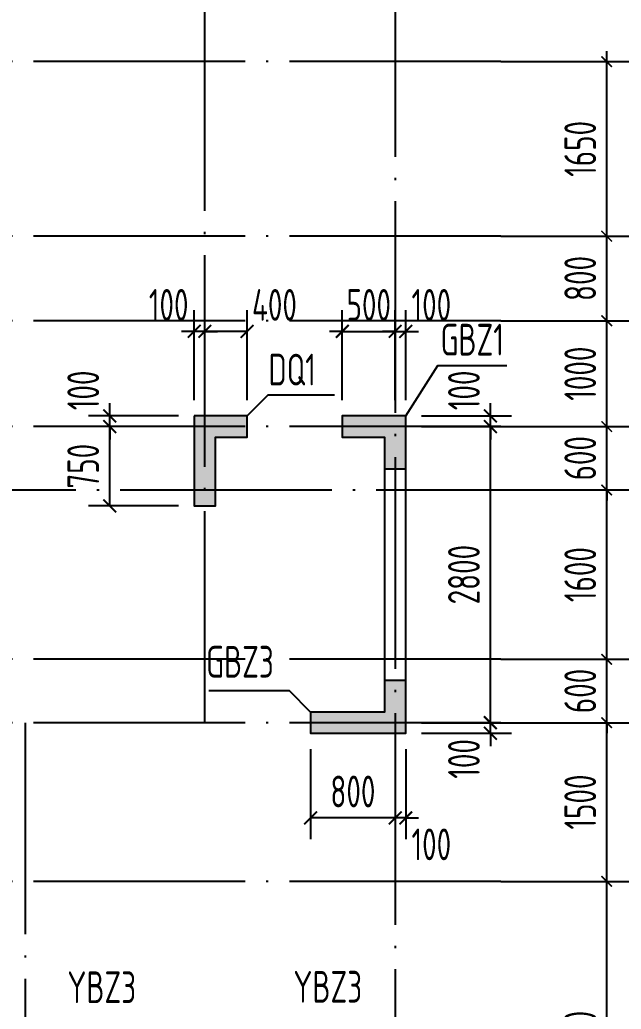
# Model space of a CAD drawing. Extents: x -668857 to 185752, y -270966 to 286822.
# Drawn here: x -270803 to -265116, y 67183 to 76537 of the extents above; entities that cross this region are included whole.
import ezdxf
from ezdxf.enums import TextEntityAlignment as Align

# ---------------------------------------------------------------- set-up
doc = ezdxf.new("R2010")
doc.units = 0
doc.header["$LTSCALE"] = 1000
doc.linetypes.add('DOTE', pattern=[2.42, 2, -0.2, 0.02, -0.2])
doc.layers.get('0').update_dxf_attribs({"linetype": 'CONTINUOUS'})
doc.layers.get('DEFPOINTS').update_dxf_attribs({"linetype": 'CONTINUOUS'})
for name, color, linetype in [('A-AXIS', 1, 'CONTINUOUS'), ('A-DOTE', 10, 'DOTE'), ('S-Q墙实线', 6, 'CONTINUOUS'), ('S-Q墙标注', 3, 'CONTINUOUS'), ('S-X详图填充', 252, 'CONTINUOUS'), ('S-X详图实线', 4, 'CONTINUOUS'), ('S-Y一般标注', 3, 'CONTINUOUS'), ('S-Z柱编号', 6, 'CONTINUOUS')]:
    doc.layers.add(name, color=color, linetype=linetype)
doc.styles.add('TSSD_DIMENSION', font='Tssdeng.shx', dxfattribs={"width": 0.7, "bigfont": 'tssdchn.shx'})
doc.styles.add('TSSD_REIN', font='tssdeng.shx', dxfattribs={"width": 0.7, "height": 300, "bigfont": 'tssdchn.shx'})
doc.styles.add('结构文字', font='zstxt.shx', dxfattribs={"width": 0.7, "bigfont": 'zshz.shx'})
doc.dimstyles.new('STRUCK', dxfattribs={"dimtxt": 400, "dimasz": 121, "dimexe": 200, "dimexo": 150, "dimgap": 115, "dimtad": 1, "dimdec": 0, "dimdsep": 46, "dimtxsty": '结构文字', "dimblk": 'ARCHTICK', "dimcen": 400, "dimclrd": 3, "dimclre": 3, "dimclrt": 7, "dimadec": 0, "dimazin": 0, "dimtfac": 1, "dimtdec": 0, "dimtix": 1, "dimtmove": 2, "dimatfit": 3, "dimldrblk": '_DIMX', "dimfxl": 1, "dimtolj": 1, "dimtzin": 0, "dimarcsym": 0})
doc.dimstyles.new('TSSD_100_100', dxfattribs={"dimtxt": 300, "dimasz": 100, "dimexe": 100, "dimexo": 250, "dimgap": 100, "dimtad": 1, "dimdec": 0, "dimzin": 0, "dimdsep": 46, "dimtxsty": 'TSSD_DIMENSION', "dimblk": 'ARCHTICK', "dimcen": 0, "dimdle": 100, "dimclrt": 7, "dimadec": 0, "dimazin": 0, "dimtfac": 1, "dimtdec": 0, "dimtix": 1, "dimtmove": 2, "dimatfit": 3, "dimldrblk": 'ARCHTICK', "dimfxl": 1, "dimtolj": 1, "dimtzin": 0, "dimarcsym": 0})

# ---------------------------------------------------------------- blocks, each defined once
blk = doc.blocks.new('_ArchTick')
at = {"color": 0, "linetype": 'ByBlock', "const_width": 0.15}
blk.add_lwpolyline([(-0.5, -0.5), (0.5, 0.5)], dxfattribs=at)
blk = doc.blocks.new('*D208')
at = {"layer": 'DEFPOINTS', "color": 0, "transparency": 16777216}
for p in [(55600, 10900), (56600, 10900), (55600, 9400)]:
    blk.add_point(p, dxfattribs=at)
at = {"layer": 'S-Y一般标注', "color": 0, "lineweight": -2, "transparency": 16777216}
for p, q in [((56600, 9300), (56600, 11000)), ((55850, 10900), (56700, 10900)), ((55850, 9400), (56700, 9400))]:
    blk.add_line(p, q, dxfattribs=at)
at = {"layer": 'S-Y一般标注', "color": 0, "lineweight": -2, "transparency": 16777216, "xscale": 100, "yscale": 100, "zscale": 100}
for p, rotation in [((56600, 10900), 90), ((56600, 9400), 270)]:
    blk.add_blockref('_ArchTick', p, dxfattribs=dict(at, rotation=rotation))
at = {"layer": 'S-Y一般标注', "color": 7, "transparency": 16777216, "insert": (56350, 10150), "char_height": 300, "attachment_point": 5, "rotation": 90, "style": 'TSSD_DIMENSION'}
blk.add_mtext('\\A1;1500', dxfattribs=at)
blk = doc.blocks.new('*D209')
at = {"layer": 'DEFPOINTS', "color": 0, "transparency": 16777216}
for p in [(55600, 11500), (56600, 11500), (55600, 10900)]:
    blk.add_point(p, dxfattribs=at)
at = {"layer": 'S-Y一般标注', "color": 0, "lineweight": -2, "transparency": 16777216}
for p, q in [((56600, 11500), (56600, 11600)), ((55850, 11500), (56700, 11500)), ((56600, 10900), (56600, 11500)), ((55850, 10900), (56700, 10900)), ((56600, 10900), (56600, 10800))]:
    blk.add_line(p, q, dxfattribs=at)
at = {"layer": 'S-Y一般标注', "color": 0, "lineweight": -2, "transparency": 16777216, "xscale": 100, "yscale": 100, "zscale": 100}
for p, rotation in [((56600, 11500), 270), ((56600, 10900), 90)]:
    blk.add_blockref('_ArchTick', p, dxfattribs=dict(at, rotation=rotation))
at = {"layer": 'S-Y一般标注', "color": 7, "transparency": 16777216, "insert": (56350, 11200), "char_height": 300, "attachment_point": 5, "rotation": 90, "style": 'TSSD_DIMENSION'}
blk.add_mtext('\\A1;600', dxfattribs=at)
blk = doc.blocks.new('*D210')
at = {"layer": 'DEFPOINTS', "color": 0, "transparency": 16777216}
for p in [(55600, 13100.3), (56600, 13100.3), (55600, 11500)]:
    blk.add_point(p, dxfattribs=at)
at = {"layer": 'S-Y一般标注', "color": 0, "lineweight": -2, "transparency": 16777216}
for p, q in [((56600, 11400), (56600, 13200.3)), ((55850, 13100.3), (56700, 13100.3)), ((55850, 11500), (56700, 11500))]:
    blk.add_line(p, q, dxfattribs=at)
at = {"layer": 'S-Y一般标注', "color": 0, "lineweight": -2, "transparency": 16777216, "xscale": 100, "yscale": 100, "zscale": 100}
for p, rotation in [((56600, 13100.3), 90), ((56600, 11500), 270)]:
    blk.add_blockref('_ArchTick', p, dxfattribs=dict(at, rotation=rotation))
at = {"layer": 'S-Y一般标注', "color": 7, "transparency": 16777216, "insert": (56350, 12300.2), "char_height": 300, "attachment_point": 5, "rotation": 90, "style": 'TSSD_DIMENSION'}
blk.add_mtext('\\A1;1600', dxfattribs=at)
blk = doc.blocks.new('*D211')
at = {"layer": 'DEFPOINTS', "color": 0, "transparency": 16777216}
for p in [(55600, 13700), (56600, 13700), (55600, 13100.3)]:
    blk.add_point(p, dxfattribs=at)
at = {"layer": 'S-Y一般标注', "color": 0, "lineweight": -2, "transparency": 16777216}
for p, q in [((56600, 13700), (56600, 13800)), ((55850, 13700), (56700, 13700)), ((56600, 13100.3), (56600, 13700)), ((55850, 13100.3), (56700, 13100.3)), ((56600, 13100.3), (56600, 13000.3))]:
    blk.add_line(p, q, dxfattribs=at)
at = {"layer": 'S-Y一般标注', "color": 0, "lineweight": -2, "transparency": 16777216, "xscale": 100, "yscale": 100, "zscale": 100}
for p, rotation in [((56600, 13700), 270), ((56600, 13100.3), 90)]:
    blk.add_blockref('_ArchTick', p, dxfattribs=dict(at, rotation=rotation))
at = {"layer": 'S-Y一般标注', "color": 7, "transparency": 16777216, "insert": (56350, 13400.2), "char_height": 300, "attachment_point": 5, "rotation": 90, "style": 'TSSD_DIMENSION'}
blk.add_mtext('\\A1;600', dxfattribs=at)
blk = doc.blocks.new('*D212')
at = {"layer": 'DEFPOINTS', "color": 0, "transparency": 16777216}
for p in [(55600, 14700), (56600, 14700), (55600, 13700)]:
    blk.add_point(p, dxfattribs=at)
at = {"layer": 'S-Y一般标注', "color": 0, "lineweight": -2, "transparency": 16777216}
for p, q in [((56600, 13600), (56600, 14800)), ((55850, 14700), (56700, 14700)), ((55850, 13700), (56700, 13700))]:
    blk.add_line(p, q, dxfattribs=at)
at = {"layer": 'S-Y一般标注', "color": 0, "lineweight": -2, "transparency": 16777216, "xscale": 100, "yscale": 100, "zscale": 100}
for p, rotation in [((56600, 14700), 90), ((56600, 13700), 270)]:
    blk.add_blockref('_ArchTick', p, dxfattribs=dict(at, rotation=rotation))
at = {"layer": 'S-Y一般标注', "color": 7, "transparency": 16777216, "insert": (56350, 14200), "char_height": 300, "attachment_point": 5, "rotation": 90, "style": 'TSSD_DIMENSION'}
blk.add_mtext('\\A1;1000', dxfattribs=at)
blk = doc.blocks.new('*D213')
at = {"layer": 'DEFPOINTS', "color": 0, "transparency": 16777216}
for p in [(55600, 17150), (57400, 17150), (55600, 4600)]:
    blk.add_point(p, dxfattribs=at)
at = {"layer": 'S-Y一般标注', "color": 0, "lineweight": -2, "transparency": 16777216}
for p, q in [((57400, 4500), (57400, 17250)), ((55850, 17150), (57500, 17150)), ((55850, 4600), (57500, 4600))]:
    blk.add_line(p, q, dxfattribs=at)
at = {"layer": 'S-Y一般标注', "color": 0, "lineweight": -2, "transparency": 16777216, "xscale": 100, "yscale": 100, "zscale": 100}
for p, rotation in [((57400, 17150), 90), ((57400, 4600), 270)]:
    blk.add_blockref('_ArchTick', p, dxfattribs=dict(at, rotation=rotation))
at = {"layer": 'S-Y一般标注', "color": 7, "transparency": 16777216, "insert": (57150, 10875), "char_height": 300, "attachment_point": 5, "rotation": 90, "style": 'TSSD_DIMENSION'}
blk.add_mtext('\\A1;12550', dxfattribs=at)
blk = doc.blocks.new('*D214')
at = {"layer": 'DEFPOINTS', "color": 0, "transparency": 16777216}
for p in [(55600, 15500), (56600, 15500), (55600, 14700)]:
    blk.add_point(p, dxfattribs=at)
at = {"layer": 'S-Y一般标注', "color": 0, "lineweight": -2, "transparency": 16777216}
for p, q in [((56600, 14600), (56600, 15600)), ((55850, 15500), (56700, 15500)), ((55850, 14700), (56700, 14700))]:
    blk.add_line(p, q, dxfattribs=at)
at = {"layer": 'S-Y一般标注', "color": 0, "lineweight": -2, "transparency": 16777216, "xscale": 100, "yscale": 100, "zscale": 100}
for p, rotation in [((56600, 15500), 90), ((56600, 14700), 270)]:
    blk.add_blockref('_ArchTick', p, dxfattribs=dict(at, rotation=rotation))
at = {"layer": 'S-Y一般标注', "color": 7, "transparency": 16777216, "insert": (56350, 15100), "char_height": 300, "attachment_point": 5, "rotation": 90, "style": 'TSSD_DIMENSION'}
blk.add_mtext('\\A1;800', dxfattribs=at)
blk = doc.blocks.new('*D216')
at = {"layer": 'DEFPOINTS', "color": 0, "transparency": 16777216}
for p in [(55600, 9400), (56600, 9400), (55600, 6400)]:
    blk.add_point(p, dxfattribs=at)
at = {"layer": 'S-Y一般标注', "color": 0, "lineweight": -2, "transparency": 16777216}
for p, q in [((56600, 6300), (56600, 9500)), ((55850, 9400), (56700, 9400)), ((55850, 6400), (56700, 6400))]:
    blk.add_line(p, q, dxfattribs=at)
at = {"layer": 'S-Y一般标注', "color": 0, "lineweight": -2, "transparency": 16777216, "xscale": 100, "yscale": 100, "zscale": 100}
for p, rotation in [((56600, 9400), 90), ((56600, 6400), 270)]:
    blk.add_blockref('_ArchTick', p, dxfattribs=dict(at, rotation=rotation))
at = {"layer": 'S-Y一般标注', "color": 7, "transparency": 16777216, "insert": (56350, 7900), "char_height": 300, "attachment_point": 5, "rotation": 90, "style": 'TSSD_DIMENSION'}
blk.add_mtext('\\A1;3000', dxfattribs=at)
blk = doc.blocks.new('*D217')
at = {"layer": 'DEFPOINTS', "color": 0, "transparency": 16777216}
for p in [(55600, 17150), (56600, 17150), (55600, 15500)]:
    blk.add_point(p, dxfattribs=at)
at = {"layer": 'S-Y一般标注', "color": 0, "lineweight": -2, "transparency": 16777216}
for p, q in [((56600, 15400), (56600, 17250)), ((55850, 17150), (56700, 17150)), ((55850, 15500), (56700, 15500))]:
    blk.add_line(p, q, dxfattribs=at)
at = {"layer": 'S-Y一般标注', "color": 0, "lineweight": -2, "transparency": 16777216, "xscale": 100, "yscale": 100, "zscale": 100}
for p, rotation in [((56600, 17150), 90), ((56600, 15500), 270)]:
    blk.add_blockref('_ArchTick', p, dxfattribs=dict(at, rotation=rotation))
at = {"layer": 'S-Y一般标注', "color": 7, "transparency": 16777216, "insert": (56350, 16325), "char_height": 300, "attachment_point": 5, "rotation": 90, "style": 'TSSD_DIMENSION'}
blk.add_mtext('\\A1;1650', dxfattribs=at)
blk = doc.blocks.new('*D3071')
at = {"layer": 'DEFPOINTS', "color": 0, "transparency": 16777216}
for p in [(-267153, 69891.2), (-266353, 69891.2), (-267153, 69791.2)]:
    blk.add_point(p, dxfattribs=at)
at = {"layer": 'S-Q墙标注', "color": 3, "lineweight": -2, "transparency": 16777216}
for p, q in [((-266353, 69891.2), (-266353, 70012.2)), ((-267003, 69891.2), (-266153, 69891.2)), ((-266353, 69791.2), (-266353, 69891.2)), ((-267003, 69791.2), (-266153, 69791.2)), ((-266353, 69791.2), (-266353, 69670.2))]:
    blk.add_line(p, q, dxfattribs=at)
at = {"layer": 'S-Q墙标注', "color": 3, "lineweight": -2, "transparency": 16777216, "xscale": 121, "yscale": 121, "zscale": 121}
for p, rotation in [((-266353, 69891.2), 270), ((-266353, 69791.2), 90)]:
    blk.add_blockref('_ArchTick', p, dxfattribs=dict(at, rotation=rotation))
at = {"layer": 'S-Q墙标注', "color": 7, "transparency": 16777216, "insert": (-266603, 69549.3), "char_height": 300, "attachment_point": 5, "rotation": 90, "style": 'TSSD_REIN'}
blk.add_mtext('\\A1;100', dxfattribs=at)
blk = doc.blocks.new('_DIMX')
blk.add_line((-150, 0), (150, 0))
at = {"const_width": 50}
blk.add_lwpolyline([(-70, -70), (70, 70)], dxfattribs=at)
blk = doc.blocks.new('*D3072')
at = {"layer": 'DEFPOINTS', "color": 0, "transparency": 16777216}
for p in [(-267153, 72691.2), (-266353, 72691.2), (-267153, 69891.2)]:
    blk.add_point(p, dxfattribs=at)
at = {"layer": 'S-Q墙标注', "color": 3, "lineweight": -2, "transparency": 16777216}
for p, q in [((-267003, 72691.2), (-266153, 72691.2)), ((-266353, 69891.2), (-266353, 72691.2)), ((-267003, 69891.2), (-266153, 69891.2))]:
    blk.add_line(p, q, dxfattribs=at)
at = {"layer": 'S-Q墙标注', "color": 3, "lineweight": -2, "transparency": 16777216, "xscale": 121, "yscale": 121, "zscale": 121}
for p, rotation in [((-266353, 72691.2), 90), ((-266353, 69891.2), 270)]:
    blk.add_blockref('_ArchTick', p, dxfattribs=dict(at, rotation=rotation))
at = {"layer": 'S-Q墙标注', "color": 7, "transparency": 16777216, "insert": (-266603, 71291.2), "char_height": 300, "attachment_point": 5, "rotation": 90, "style": 'TSSD_REIN'}
blk.add_mtext('\\A1;2800', dxfattribs=at)
blk = doc.blocks.new('*D3073')
at = {"layer": 'DEFPOINTS', "color": 0, "transparency": 16777216}
for p in [(-267153, 72791.2), (-266353, 72791.2), (-267153, 72691.2)]:
    blk.add_point(p, dxfattribs=at)
at = {"layer": 'S-Q墙标注', "color": 3, "lineweight": -2, "transparency": 16777216}
for p, q in [((-266353, 72791.2), (-266353, 72912.2)), ((-267003, 72791.2), (-266153, 72791.2)), ((-266353, 72691.2), (-266353, 72791.2)), ((-267003, 72691.2), (-266153, 72691.2)), ((-266353, 72691.2), (-266353, 72570.2))]:
    blk.add_line(p, q, dxfattribs=at)
at = {"layer": 'S-Q墙标注', "color": 3, "lineweight": -2, "transparency": 16777216, "xscale": 121, "yscale": 121, "zscale": 121}
for p, rotation in [((-266353, 72791.2), 270), ((-266353, 72691.2), 90)]:
    blk.add_blockref('_ArchTick', p, dxfattribs=dict(at, rotation=rotation))
at = {"layer": 'S-Q墙标注', "color": 7, "transparency": 16777216, "insert": (-266603, 73033.1), "char_height": 300, "attachment_point": 5, "rotation": 90, "style": 'TSSD_REIN'}
blk.add_mtext('\\A1;100', dxfattribs=at)
blk = doc.blocks.new('*D3074')
at = {"layer": 'DEFPOINTS', "color": 0, "transparency": 16777216}
for p in [(-267253, 69791.2), (-267153, 69791.2), (-267253, 68991.2)]:
    blk.add_point(p, dxfattribs=at)
at = {"layer": 'S-Q墙标注', "color": 3, "lineweight": -2, "transparency": 16777216}
for p, q in [((-267253, 69641.2), (-267253, 68791.2)), ((-267153, 69641.2), (-267153, 68791.2)), ((-267253, 68991.2), (-267374, 68991.2)), ((-267153, 68991.2), (-267253, 68991.2)), ((-267153, 68991.2), (-267032, 68991.2))]:
    blk.add_line(p, q, dxfattribs=at)
at = {"layer": 'S-Q墙标注', "color": 3, "lineweight": -2, "transparency": 16777216, "xscale": 121, "yscale": 121, "zscale": 121}
blk.add_blockref('_ArchTick', (-267253, 68991.2), dxfattribs=at)
at = {"layer": 'S-Q墙标注', "color": 3, "lineweight": -2, "transparency": 16777216, "xscale": 121, "yscale": 121, "zscale": 121, "rotation": 180}
blk.add_blockref('_ArchTick', (-267153, 68991.2), dxfattribs=at)
at = {"layer": 'S-Q墙标注', "color": 7, "transparency": 16777216, "insert": (-266911.1, 68741.2), "char_height": 300, "attachment_point": 5, "style": 'TSSD_REIN'}
blk.add_mtext('\\A1;100', dxfattribs=at)
blk = doc.blocks.new('*D3075')
at = {"layer": 'DEFPOINTS', "color": 0, "transparency": 16777216}
for p in [(-268053, 69791.2), (-267253, 69791.2), (-268053, 68991.2)]:
    blk.add_point(p, dxfattribs=at)
at = {"layer": 'S-Q墙标注', "color": 3, "lineweight": -2, "transparency": 16777216}
for p, q in [((-268053, 69641.2), (-268053, 68791.2)), ((-267253, 69641.2), (-267253, 68791.2)), ((-267253, 68991.2), (-268053, 68991.2))]:
    blk.add_line(p, q, dxfattribs=at)
at = {"layer": 'S-Q墙标注', "color": 3, "lineweight": -2, "transparency": 16777216, "xscale": 121, "yscale": 121, "zscale": 121, "rotation": 180}
blk.add_blockref('_ArchTick', (-268053, 68991.2), dxfattribs=at)
at = {"layer": 'S-Q墙标注', "color": 3, "lineweight": -2, "transparency": 16777216, "xscale": 121, "yscale": 121, "zscale": 121}
blk.add_blockref('_ArchTick', (-267253, 68991.2), dxfattribs=at)
at = {"layer": 'S-Q墙标注', "color": 7, "transparency": 16777216, "insert": (-267653, 69241.2), "char_height": 300, "attachment_point": 5, "style": 'TSSD_REIN'}
blk.add_mtext('\\A1;800', dxfattribs=at)
blk = doc.blocks.new('*D3078')
at = {"layer": 'DEFPOINTS', "color": 0, "transparency": 16777216}
for p in [(-267253, 73591.2), (-267753, 72791.2), (-267253, 72791.2)]:
    blk.add_point(p, dxfattribs=at)
at = {"layer": 'S-Q墙标注', "color": 3, "lineweight": -2, "transparency": 16777216}
for p, q in [((-267753, 72941.2), (-267753, 73791.2)), ((-267253, 72941.2), (-267253, 73791.2)), ((-267753, 73591.2), (-267874, 73591.2)), ((-267753, 73591.2), (-267253, 73591.2)), ((-267253, 73591.2), (-267132, 73591.2))]:
    blk.add_line(p, q, dxfattribs=at)
at = {"layer": 'S-Q墙标注', "color": 3, "lineweight": -2, "transparency": 16777216, "xscale": 121, "yscale": 121, "zscale": 121}
blk.add_blockref('_ArchTick', (-267753, 73591.2), dxfattribs=at)
at = {"layer": 'S-Q墙标注', "color": 3, "lineweight": -2, "transparency": 16777216, "xscale": 121, "yscale": 121, "zscale": 121, "rotation": 180}
blk.add_blockref('_ArchTick', (-267253, 73591.2), dxfattribs=at)
at = {"layer": 'S-Q墙标注', "color": 7, "transparency": 16777216, "insert": (-267503, 73841.2), "char_height": 300, "attachment_point": 5, "style": 'TSSD_REIN'}
blk.add_mtext('\\A1;500', dxfattribs=at)
blk = doc.blocks.new('*D3079')
at = {"layer": 'DEFPOINTS', "color": 0, "transparency": 16777216}
for p in [(-267153, 73591.2), (-267253, 72791.2), (-267153, 72791.2)]:
    blk.add_point(p, dxfattribs=at)
at = {"layer": 'S-Q墙标注', "color": 3, "lineweight": -2, "transparency": 16777216}
for p, q in [((-267253, 72941.2), (-267253, 73791.2)), ((-267153, 72941.2), (-267153, 73791.2)), ((-267253, 73591.2), (-267374, 73591.2)), ((-267253, 73591.2), (-267153, 73591.2)), ((-267153, 73591.2), (-267032, 73591.2))]:
    blk.add_line(p, q, dxfattribs=at)
at = {"layer": 'S-Q墙标注', "color": 3, "lineweight": -2, "transparency": 16777216, "xscale": 121, "yscale": 121, "zscale": 121}
blk.add_blockref('_ArchTick', (-267253, 73591.2), dxfattribs=at)
at = {"layer": 'S-Q墙标注', "color": 3, "lineweight": -2, "transparency": 16777216, "xscale": 121, "yscale": 121, "zscale": 121, "rotation": 180}
blk.add_blockref('_ArchTick', (-267153, 73591.2), dxfattribs=at)
at = {"layer": 'S-Q墙标注', "color": 7, "transparency": 16777216, "insert": (-266911.1, 73841.2), "char_height": 300, "attachment_point": 5, "style": 'TSSD_REIN'}
blk.add_mtext('\\A1;100', dxfattribs=at)
blk = doc.blocks.new('*D3090')
at = {"layer": 'DEFPOINTS', "color": 0, "transparency": 16777216}
for p in [(-269953, 72691.2), (-269153, 72691.2), (-269153, 71941.2)]:
    blk.add_point(p, dxfattribs=at)
at = {"layer": 'S-Q墙标注', "color": 3, "lineweight": -2, "transparency": 16777216}
for p, q in [((-269303, 72691.2), (-270153, 72691.2)), ((-269953, 71941.2), (-269953, 72691.2)), ((-269303, 71941.2), (-270153, 71941.2))]:
    blk.add_line(p, q, dxfattribs=at)
at = {"layer": 'S-Q墙标注', "color": 3, "lineweight": -2, "transparency": 16777216, "xscale": 121, "yscale": 121, "zscale": 121}
for p, rotation in [((-269953, 72691.2), 90), ((-269953, 71941.2), 270)]:
    blk.add_blockref('_ArchTick', p, dxfattribs=dict(at, rotation=rotation))
at = {"layer": 'S-Q墙标注', "color": 7, "transparency": 16777216, "insert": (-270203, 72316.2), "char_height": 300, "attachment_point": 5, "rotation": 90, "style": 'TSSD_REIN'}
blk.add_mtext('\\A1;750', dxfattribs=at)
blk = doc.blocks.new('*D3091')
at = {"layer": 'DEFPOINTS', "color": 0, "transparency": 16777216}
for p in [(-269953, 72791.2), (-269153, 72791.2), (-269153, 72691.2)]:
    blk.add_point(p, dxfattribs=at)
at = {"layer": 'S-Q墙标注', "color": 3, "lineweight": -2, "transparency": 16777216}
for p, q in [((-269953, 72791.2), (-269953, 72912.2)), ((-269303, 72791.2), (-270153, 72791.2)), ((-269953, 72691.2), (-269953, 72791.2)), ((-269303, 72691.2), (-270153, 72691.2)), ((-269953, 72691.2), (-269953, 72570.2))]:
    blk.add_line(p, q, dxfattribs=at)
at = {"layer": 'S-Q墙标注', "color": 3, "lineweight": -2, "transparency": 16777216, "xscale": 121, "yscale": 121, "zscale": 121}
for p, rotation in [((-269953, 72791.2), 270), ((-269953, 72691.2), 90)]:
    blk.add_blockref('_ArchTick', p, dxfattribs=dict(at, rotation=rotation))
at = {"layer": 'S-Q墙标注', "color": 7, "transparency": 16777216, "insert": (-270203, 73033.1), "char_height": 300, "attachment_point": 5, "rotation": 90, "style": 'TSSD_REIN'}
blk.add_mtext('\\A1;100', dxfattribs=at)
blk = doc.blocks.new('*D3092')
at = {"layer": 'DEFPOINTS', "color": 0, "transparency": 16777216}
for p in [(-269053, 73591.2), (-269053, 72791.2), (-268653.1, 72791.2)]:
    blk.add_point(p, dxfattribs=at)
at = {"layer": 'S-Q墙标注', "color": 3, "lineweight": -2, "transparency": 16777216}
for p, q in [((-269053, 72941.2), (-269053, 73791.2)), ((-268653.1, 72941.2), (-268653.1, 73791.2)), ((-268653.1, 73591.2), (-269053, 73591.2))]:
    blk.add_line(p, q, dxfattribs=at)
at = {"layer": 'S-Q墙标注', "color": 3, "lineweight": -2, "transparency": 16777216, "xscale": 121, "yscale": 121, "zscale": 121, "rotation": 180}
blk.add_blockref('_ArchTick', (-269053, 73591.2), dxfattribs=at)
at = {"layer": 'S-Q墙标注', "color": 3, "lineweight": -2, "transparency": 16777216, "xscale": 121, "yscale": 121, "zscale": 121}
blk.add_blockref('_ArchTick', (-268653.1, 73591.2), dxfattribs=at)
at = {"layer": 'S-Q墙标注', "color": 7, "transparency": 16777216, "insert": (-268395, 73841.2), "char_height": 300, "attachment_point": 5, "style": 'TSSD_REIN'}
blk.add_mtext('\\A1;400', dxfattribs=at)
blk = doc.blocks.new('*D3093')
at = {"layer": 'DEFPOINTS', "color": 0, "transparency": 16777216}
for p in [(-269153, 73591.2), (-269153, 72791.2), (-269053, 72791.2)]:
    blk.add_point(p, dxfattribs=at)
at = {"layer": 'S-Q墙标注', "color": 3, "lineweight": -2, "transparency": 16777216}
for p, q in [((-269153, 72941.2), (-269153, 73791.2)), ((-269053, 72941.2), (-269053, 73791.2)), ((-269153, 73591.2), (-269274, 73591.2)), ((-269053, 73591.2), (-269153, 73591.2)), ((-269053, 73591.2), (-268932, 73591.2))]:
    blk.add_line(p, q, dxfattribs=at)
at = {"layer": 'S-Q墙标注', "color": 3, "lineweight": -2, "transparency": 16777216, "xscale": 121, "yscale": 121, "zscale": 121}
blk.add_blockref('_ArchTick', (-269153, 73591.2), dxfattribs=at)
at = {"layer": 'S-Q墙标注', "color": 3, "lineweight": -2, "transparency": 16777216, "xscale": 121, "yscale": 121, "zscale": 121, "rotation": 180}
blk.add_blockref('_ArchTick', (-269053, 73591.2), dxfattribs=at)
at = {"layer": 'S-Q墙标注', "color": 7, "transparency": 16777216, "insert": (-269395, 73841.2), "char_height": 300, "attachment_point": 5, "style": 'TSSD_REIN'}
blk.add_mtext('\\A1;100', dxfattribs=at)
blk = doc.blocks.new('20210726.16395156')
at = {"layer": 'A-AXIS'}
for p, q in [((55600, 17150), (58400, 17150)), ((55600, 15500), (58400, 15500)), ((55600, 14700), (58400, 14700)), ((55600, 13700), (58400, 13700)), ((55600, 13100.3), (58400, 13100.3)), ((55600, 11500), (58400, 11500)), ((55600, 10900), (58400, 10900)), ((55600, 9400), (58400, 9400))]:
    blk.add_line(p, q, dxfattribs=at)
at = {"layer": 'A-DOTE'}
for p, q in [((52800, 10900), (52800, 18249.9)), ((54600, 18249.9), (54600, 3600)), ((55600, 17150), (3600, 17150)), ((55600, 15500), (3600, 15500)), ((55600, 14700), (3600, 14700)), ((55600, 13700), (3600, 13700)), ((3600, 13100.3), (55600, 13100.3)), ((55600, 11500), (3600, 11500)), ((55600, 10900), (3600, 10900)), ((51100, 10900), (51100, 3600)), ((55600, 9400), (3600, 9400))]:
    blk.add_line(p, q, dxfattribs=at)
at = {"layer": 'S-Y一般标注'}
for base, p1, p2, picture, middle in [((57400, 17150), (55600, 4600), (55600, 17150), '*D213', (57150, 10875)), ((56600, 17150), (55600, 15500), (55600, 17150), '*D217', (56350, 16325)), ((56600, 15500), (55600, 14700), (55600, 15500), '*D214', (56350, 15100)), ((56600, 14700), (55600, 13700), (55600, 14700), '*D212', (56350, 14200)), ((56600, 13700), (55600, 13100.3), (55600, 13700), '*D211', (56350, 13400.2)), ((56600, 13100.3), (55600, 11500), (55600, 13100.3), '*D210', (56350, 12300.2)), ((56600, 11500), (55600, 10900), (55600, 11500), '*D209', (56350, 11200)), ((56600, 10900), (55600, 9400), (55600, 10900), '*D208', (56350, 10150)), ((56600, 9400), (55600, 6400), (55600, 9400), '*D216', (56350, 7900))]:
    dim = blk.add_linear_dim(base=base, p1=p1, p2=p2, angle=90, dimstyle='TSSD_100_100', dxfattribs=at)
    dim.commit()
    dim.dimension.update_dxf_attribs({"geometry": picture, "text_midpoint": middle})

msp = doc.modelspace()

# ---------------------------------------------------------------- hatches: boundary and pattern name
at = {"layer": 'S-X详图填充'}
h = msp.add_hatch(color=256, dxfattribs=at)
h.dxf.hatch_style = 1
h.paths.add_polyline_path([(-269153.04, 72791.2), (-269153.04, 71941.23), (-268953.04, 71941.23), (-268953.04, 72591.2), (-268653.13, 72591.2), (-268653.13, 72791.2)])
h = msp.add_hatch(color=256, dxfattribs=at)
h.dxf.hatch_style = 1
h.paths.add_polyline_path([(-267353.03, 72291.2), (-267153.03, 72291.2), (-267153.03, 72791.2), (-267753.03, 72791.2), (-267753.03, 72591.2), (-267353.03, 72591.2)])
h = msp.add_hatch(color=256, dxfattribs=at)
h.dxf.hatch_style = 1
h.paths.add_polyline_path([(-267153.03, 70291.2), (-267353.03, 70291.2), (-267353.03, 69991.2), (-268053.03, 69991.2), (-268053.03, 69791.2), (-267153.03, 69791.2)])

# ---------------------------------------------------------------- linework, layer by layer
at = {"layer": 'S-Q墙实线'}
for points in [[(-269153.04, 72791.2), (-269153.04, 71941.23), (-268953.04, 71941.23), (-268953.04, 72591.2), (-268653.13, 72591.2), (-268653.13, 72791.2)], [(-267353.03, 69991.2), (-268053.03, 69991.2), (-268053.03, 69791.2), (-267153.03, 69791.2), (-267153.03, 72791.2), (-267753.03, 72791.2), (-267753.03, 72591.2), (-267353.03, 72591.2)]]:
    msp.add_lwpolyline(points, close=True, dxfattribs=at)
at = {"layer": 'S-X详图实线'}
for points in [[(-269153.04, 72791.2), (-269153.04, 71941.23), (-268953.04, 71941.23), (-268953.04, 72591.2), (-268653.13, 72591.2), (-268653.13, 72791.2), (-269153.04, 72791.2)], [(-267353.03, 72291.2), (-267153.03, 72291.2), (-267153.03, 72791.2), (-267753.03, 72791.2), (-267753.03, 72591.2), (-267353.03, 72591.2), (-267353.03, 72291.2)], [(-267153.03, 70291.2), (-267353.03, 70291.2), (-267353.03, 69991.2), (-268053.03, 69991.2), (-268053.03, 69791.2), (-267153.03, 69791.2), (-267153.03, 70291.2)]]:
    msp.add_lwpolyline(points, close=True, dxfattribs=at)
at = {"layer": 'S-Z柱编号', "color": 7}
for points in [[(-267153.03, 72791.2), (-266850.24, 73268.22), (-266198.66, 73268.22)], [(-268653.12, 72791.2), (-268453.12, 72991.2), (-267825.65, 72991.2)], [(-268053.03, 69991.2), (-268253.03, 70191.2), (-269014.1, 70191.2)]]:
    msp.add_lwpolyline(points, dxfattribs=at)

# ---------------------------------------------------------------- block references
at = {"layer": 'A-DOTE'}
msp.add_blockref('20210726.16395156', (-321853.03, 58991.15), dxfattribs=at)

# ---------------------------------------------------------------- texts
at = {"layer": 'S-Z柱编号', "color": 7, "style": 'TSSD_REIN', "width": 0.7}
for s, p in [('GBZ1', (-266824.23, 73272.69)), ('DQ1', (-268451.25, 72989.48)), ('GBZ3', (-269040.99, 70227.45)), ('YBZ3', (-270353.04, 67150.49)), ('YBZ3', (-268215.86, 67154.9))]:
    msp.add_text(s, height=300, dxfattribs=at).set_placement(p, align=Align.BOTTOM_LEFT)

# ---------------------------------------------------------------- dimensions: what is measured, and where the dimension line sits
at = {"layer": 'S-Q墙标注'}
for base, p1, p2, angle, picture, middle in [((-269153.04, 73591.2), (-269053.03, 72791.2), (-269153.04, 72791.2), 180, '*D3093', (-269394.96, 73841.2)), ((-269053.03, 73591.2), (-268653.12, 72791.2), (-269053.03, 72791.2), 180, '*D3092', (-268395.05, 73841.2)), ((-269953.04, 72791.2), (-269153.04, 72691.2), (-269153.04, 72791.2), 90, '*D3091', (-270203.04, 73033.12)), ((-266353.03, 72791.2), (-267153.03, 72691.2), (-267153.03, 72791.2), 90, '*D3073', (-266603.03, 73033.12)), ((-266353.03, 69891.2), (-267153.03, 69791.2), (-267153.03, 69891.2), 90, '*D3071', (-266603.03, 69549.28)), ((-267253.03, 68991.2), (-267153.03, 69791.2), (-267253.03, 69791.2), 180, '*D3074', (-266911.1, 68741.2))]:
    dim = msp.add_linear_dim(base=base, p1=p1, p2=p2, angle=angle, dimstyle='STRUCK', override={"dimtxt": 300, "dimgap": 100, "dimtxsty": 'TSSD_REIN'}, dxfattribs=at)
    dim.commit()
    dim.dimension.update_dxf_attribs({"geometry": picture, "text_midpoint": middle, "dimtype": 160})
dim = msp.add_linear_dim(base=(-267253.03, 73591.2), p1=(-267753.02, 72791.2), p2=(-267253.03, 72791.2), dimstyle='STRUCK', override={"dimtxt": 300, "dimgap": 100, "dimtxsty": 'TSSD_REIN'}, dxfattribs=at)
dim.commit()
dim.dimension.update_dxf_attribs({"geometry": '*D3078', "text_midpoint": (-267503.03, 73841.2)})
dim = msp.add_linear_dim(base=(-267153.02, 73591.2), p1=(-267253.03, 72791.2), p2=(-267153.02, 72791.2), dimstyle='STRUCK', override={"dimtxt": 300, "dimgap": 100, "dimtxsty": 'TSSD_REIN'}, dxfattribs=at)
dim.commit()
dim.dimension.update_dxf_attribs({"geometry": '*D3079', "text_midpoint": (-266911.09, 73841.2), "dimtype": 160})
for base, p1, p2, angle, picture, middle in [((-269953.04, 72691.2), (-269153.04, 71941.23), (-269153.04, 72691.2), 90, '*D3090', (-270203.04, 72316.21)), ((-266353.03, 72691.2), (-267153.03, 69891.2), (-267153.03, 72691.2), 90, '*D3072', (-266603.03, 71291.2)), ((-268053.03, 68991.2), (-267253.03, 69791.2), (-268053.03, 69791.2), 180, '*D3075', (-267653.03, 69241.2))]:
    dim = msp.add_linear_dim(base=base, p1=p1, p2=p2, angle=angle, dimstyle='STRUCK', override={"dimtxt": 300, "dimgap": 100, "dimtxsty": 'TSSD_REIN'}, dxfattribs=at)
    dim.commit()
    dim.dimension.update_dxf_attribs({"geometry": picture, "text_midpoint": middle})

doc.saveas('drawing.dxf')
